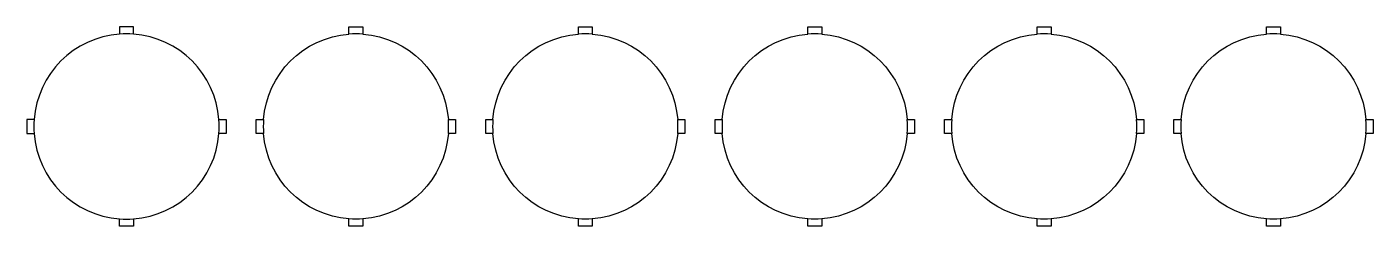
# Model space of a CAD drawing. Header units: millimetres. Extents: x -17 to 128, y -213 to -191.
import ezdxf

# ---------------------------------------------------------------- set-up
doc = ezdxf.new("R2010")
doc.units = ezdxf.units.MM
doc.layers.get('0').update_dxf_attribs({"linetype": 'CONTINUOUS'})

msp = doc.modelspace()

# ---------------------------------------------------------------- linework, layer by layer
for p, q in [((-16.01, -201.5), (-16.79, -201.5)), ((-16.79, -201.5), (-16.79, -203)), ((3.94, -201.5), (4.71, -201.5)), ((4.71, -201.5), (4.71, -203)), ((-16.79, -203), (-16.01, -203)), ((4.71, -203), (3.94, -203)), ((-6.79, -213), (-6.79, -212.22)), ((-5.29, -213), (-6.79, -213)), ((-5.29, -212.22), (-5.29, -213)), ((17.97, -213), (17.97, -212.22)), ((19.47, -213), (17.97, -213)), ((19.47, -212.22), (19.47, -213)), ((42.72, -213), (42.72, -212.22)), ((44.22, -213), (42.72, -213)), ((44.22, -212.22), (44.22, -213)), ((67.48, -213), (67.48, -212.22)), ((68.98, -213), (67.48, -213)), ((68.98, -212.22), (68.98, -213)), ((92.23, -213), (92.23, -212.22)), ((93.73, -213), (92.23, -213)), ((93.73, -212.22), (93.73, -213)), ((116.98, -213), (116.98, -212.22)), ((118.48, -213), (116.98, -213)), ((118.48, -212.22), (118.48, -213))]:
    msp.add_line(p, q)
for points in [[(-5.29, -191.5), (-6.79, -191.5), (-6.79, -192.27, 0.370891), (-16.01, -201.5, 0.037553), (-16.01, -203, 0.370891), (-6.79, -212.22, 0.037553), (-5.29, -212.22, 0.370891), (3.94, -203, 0.037553), (3.94, -201.5, 0.370891), (-5.29, -192.27)], [(29.47, -201.5), (29.47, -203), (28.69, -203, -0.370891), (19.47, -212.22, -0.037553), (17.97, -212.22, -0.370891), (8.75, -203), (7.97, -203), (7.97, -201.5), (8.75, -201.5, -0.370891), (17.97, -192.27), (17.97, -191.5), (19.47, -191.5), (19.47, -192.27, -0.370891), (28.69, -201.5)], [(54.22, -201.5), (54.22, -203), (53.44, -203, -0.370891), (44.22, -212.22, -0.037553), (42.72, -212.22, -0.370891), (33.5, -203), (32.72, -203), (32.72, -201.5), (33.5, -201.5, -0.370891), (42.72, -192.27), (42.72, -191.5), (44.22, -191.5), (44.22, -192.27, -0.370891), (53.44, -201.5)], [(78.98, -201.5), (78.98, -203), (78.2, -203, -0.370891), (68.98, -212.22, -0.037553), (67.48, -212.22, -0.370891), (58.25, -203), (57.48, -203), (57.48, -201.5), (58.25, -201.5, -0.370891), (67.48, -192.27), (67.48, -191.5), (68.98, -191.5), (68.98, -192.27, -0.370891), (78.2, -201.5)], [(103.73, -201.5), (103.73, -203), (102.95, -203, -0.370891), (93.73, -212.22, -0.037553), (92.23, -212.22, -0.370891), (83.01, -203), (82.23, -203), (82.23, -201.5), (83.01, -201.5, -0.370891), (92.23, -192.27), (92.23, -191.5), (93.73, -191.5), (93.73, -192.27, -0.370891), (102.95, -201.5)], [(128.48, -201.5), (128.48, -203), (127.7, -203, -0.370891), (118.48, -212.22, -0.037553), (116.98, -212.22, -0.370891), (107.76, -203), (106.98, -203), (106.98, -201.5), (107.76, -201.5, -0.370891), (116.98, -192.27), (116.98, -191.5), (118.48, -191.5), (118.48, -192.27, -0.370891), (127.7, -201.5)]]:
    msp.add_lwpolyline(points, format="xyb", close=True)
for centre, start, end in [((-6.04, -202.25), 85.6988, 94.3012), ((18.72, -202.25), 85.6988, 94.3012), ((43.47, -202.25), 85.6988, 94.3012), ((68.23, -202.25), 85.6988, 94.3012), ((92.98, -202.25), 85.6988, 94.3012), ((117.73, -202.25), 85.6988, 94.3012), ((18.72, -202.25), 175.6988, 184.3012), ((18.72, -202.25), -4.3012, 4.3012), ((43.47, -202.25), 175.6988, 184.3012), ((43.47, -202.25), -4.3012, 4.3012), ((68.23, -202.25), 175.6988, 184.3012), ((68.23, -202.25), -4.3012, 4.3012), ((92.98, -202.25), 175.6988, 184.3012), ((92.98, -202.25), -4.3012, 4.3012), ((117.73, -202.25), 175.6988, 184.3012), ((117.73, -202.25), -4.3012, 4.3012)]:
    msp.add_arc(centre, 10, start, end)

doc.saveas('drawing.dxf')
